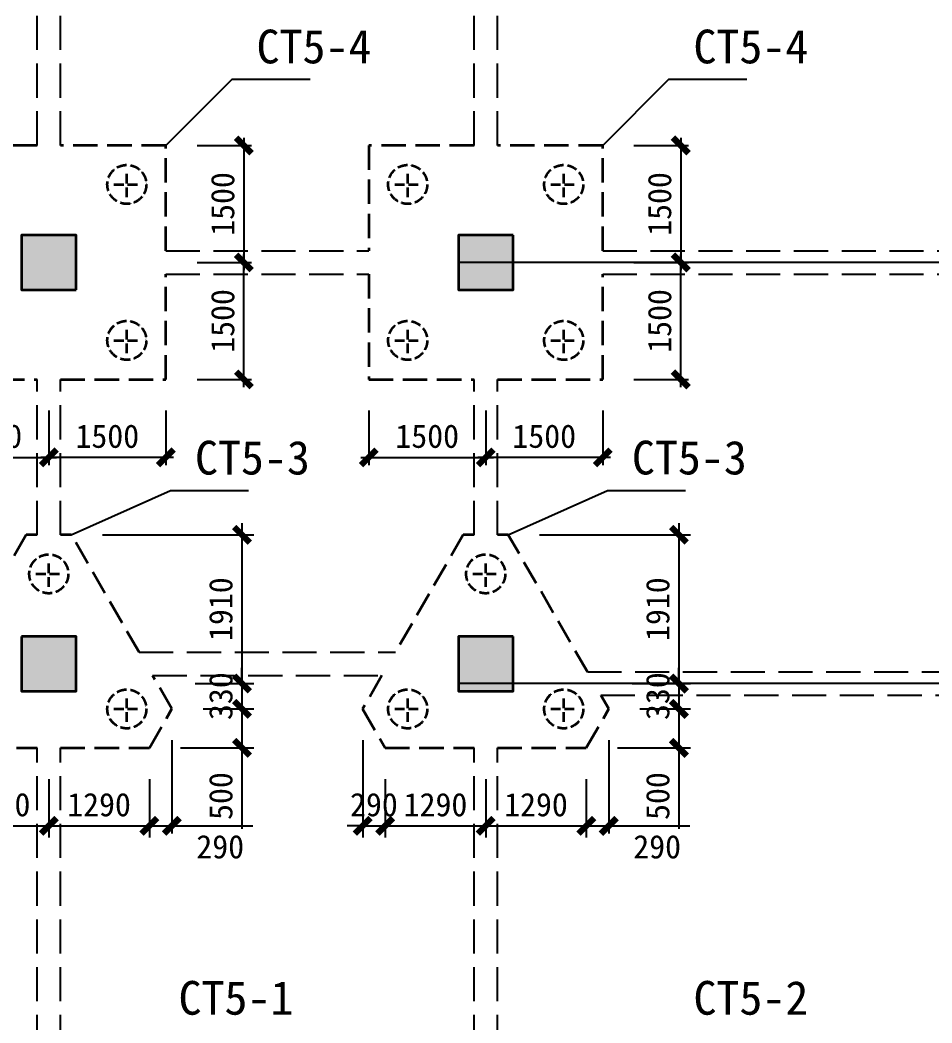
# Model space of a CAD drawing. Header units: millimetres. Extents: x -8252 to 341964, y -299084 to 206355.
# Drawn here: x 185065 to 196752, y 8563 to 21424 of the extents above; entities that cross this region are included whole.
import ezdxf

# ---------------------------------------------------------------- set-up
doc = ezdxf.new("R2010")
doc.units = ezdxf.units.MM
doc.header["$LTSCALE"] = 500
doc.header["$PDMODE"] = 2
doc.header["$PDSIZE"] = 200
doc.linetypes.add('DASH', pattern=[0.35, 0.25, -0.1])
doc.linetypes.add('DASHDOT', pattern=[25.4, 12.7, -6.35, 0, -6.35])
for name, color, linetype in [('dim____', 70, 'Continuous'), ('DOTE', 20, 'DASHDOT'), ('txt', 7, 'Continuous')]:
    doc.layers.add(name, color=color, linetype=linetype)
for name, color, linetype, lineweight in [('kz', 50, 'Continuous', 25), ('s117', 4, 'Continuous', 25), ('s121', 2, 'Continuous', 35), ('zkz', 200, 'Continuous', 35)]:
    doc.layers.add(name, color=color, linetype=linetype, lineweight=lineweight)
doc.styles.add('宋体', font='')
doc.styles.get('宋体').set_extended_font_data('宋体')
doc.dimstyles.new('ISO-25', dxfattribs={"dimtxt": 2.5, "dimasz": 2.5, "dimexe": 1.25, "dimexo": 0.625, "dimtad": 1, "dimtxsty": 'Standard', "dimcen": 2.5, "dimadec": 0, "dimazin": 0, "dimtfac": 1, "dimtmove": 0, "dimatfit": 3, "dimfxl": 1, "dimarcsym": 0})

# ---------------------------------------------------------------- blocks, each defined once
blk = doc.blocks.new('_ArchTick')
at = {"color": 0, "linetype": 'ByBlock', "const_width": 0.4}
blk.add_lwpolyline([(-0.5, -0.5), (0.5, 0.5)], dxfattribs=at)
blk = doc.blocks.new('*D152')
at = {"layer": 'Defpoints', "color": 0, "transparency": 16777216}
for p in [(186933, 18316), (187933, 18316), (186933, 16816)]:
    blk.add_point(p, dxfattribs=at)
at = {"layer": 'dim____', "color": 0, "lineweight": -2, "transparency": 16777216}
for p, q in [((187933, 16716), (187933, 18416)), ((187333, 18316), (188033, 18316)), ((187333, 16816), (188033, 16816))]:
    blk.add_line(p, q, dxfattribs=at)
at = {"layer": 'dim____', "color": 0, "lineweight": -2, "transparency": 16777216, "xscale": 200, "yscale": 200, "zscale": 200}
for p, rotation in [((187933, 18316), 90), ((187933, 16816), 270)]:
    blk.add_blockref('_ArchTick', p, dxfattribs=dict(at, rotation=rotation))
at = {"layer": 'dim____', "color": 7, "transparency": 16777216, "insert": (187663, 17566), "char_height": 300, "attachment_point": 5, "rotation": 90, "style": '宋体'}
blk.add_mtext('1500', dxfattribs=at)
blk = doc.blocks.new('*D153')
at = {"layer": 'Defpoints', "color": 0, "transparency": 16777216}
for p in [(186933, 19816), (186933, 18316), (187933, 18316)]:
    blk.add_point(p, dxfattribs=at)
at = {"layer": 'dim____', "color": 0, "lineweight": -2, "transparency": 16777216}
for p, q in [((187333, 19816), (188033, 19816)), ((187933, 19916), (187933, 18216)), ((187333, 18316), (188033, 18316))]:
    blk.add_line(p, q, dxfattribs=at)
at = {"layer": 'dim____', "color": 0, "lineweight": -2, "transparency": 16777216, "xscale": 200, "yscale": 200, "zscale": 200}
for p, rotation in [((187933, 19816), 90), ((187933, 18316), 270)]:
    blk.add_blockref('_ArchTick', p, dxfattribs=dict(at, rotation=rotation))
at = {"layer": 'dim____', "color": 7, "transparency": 16777216, "insert": (187663, 19066), "char_height": 300, "attachment_point": 5, "rotation": 90, "style": '宋体'}
blk.add_mtext('1500', dxfattribs=at)
blk = doc.blocks.new('*D154')
at = {"layer": 'Defpoints', "color": 0, "transparency": 16777216}
for p in [(183933, 16816), (185433, 16816), (185433, 15816)]:
    blk.add_point(p, dxfattribs=at)
at = {"layer": 'dim____', "color": 0, "lineweight": -2, "transparency": 16777216}
for p, q in [((183933, 16416), (183933, 15716)), ((185433, 16416), (185433, 15716)), ((183833, 15816), (185533, 15816))]:
    blk.add_line(p, q, dxfattribs=at)
at = {"layer": 'dim____', "color": 0, "lineweight": -2, "transparency": 16777216, "xscale": 200, "yscale": 200, "zscale": 200, "rotation": 180}
blk.add_blockref('_ArchTick', (183933, 15816), dxfattribs=at)
at = {"layer": 'dim____', "color": 0, "lineweight": -2, "transparency": 16777216, "xscale": 200, "yscale": 200, "zscale": 200}
blk.add_blockref('_ArchTick', (185433, 15816), dxfattribs=at)
at = {"layer": 'dim____', "color": 7, "transparency": 16777216, "insert": (184683, 16086), "char_height": 300, "attachment_point": 5, "style": '宋体'}
blk.add_mtext('1500', dxfattribs=at)
blk = doc.blocks.new('*D155')
at = {"layer": 'Defpoints', "color": 0, "transparency": 16777216}
for p in [(185433, 16816), (186933, 16816), (185433, 15816)]:
    blk.add_point(p, dxfattribs=at)
at = {"layer": 'dim____', "color": 0, "lineweight": -2, "transparency": 16777216}
for p, q in [((185433, 16416), (185433, 15716)), ((186933, 16416), (186933, 15716)), ((187033, 15816), (185333, 15816))]:
    blk.add_line(p, q, dxfattribs=at)
at = {"layer": 'dim____', "color": 0, "lineweight": -2, "transparency": 16777216, "xscale": 200, "yscale": 200, "zscale": 200, "rotation": 180}
blk.add_blockref('_ArchTick', (185433, 15816), dxfattribs=at)
at = {"layer": 'dim____', "color": 0, "lineweight": -2, "transparency": 16777216, "xscale": 200, "yscale": 200, "zscale": 200}
blk.add_blockref('_ArchTick', (186933, 15816), dxfattribs=at)
at = {"layer": 'dim____', "color": 7, "transparency": 16777216, "insert": (186183, 16086), "char_height": 300, "attachment_point": 5, "style": '宋体'}
blk.add_mtext('1500', dxfattribs=at)
blk = doc.blocks.new('*D160')
at = {"layer": 'Defpoints', "color": 0, "transparency": 16777216}
for p in [(189533, 16816), (191033, 16816), (191033, 15816)]:
    blk.add_point(p, dxfattribs=at)
at = {"layer": 'dim____', "color": 0, "lineweight": -2, "transparency": 16777216}
for p, q in [((189533, 16416), (189533, 15716)), ((191033, 16416), (191033, 15716)), ((189433, 15816), (191133, 15816))]:
    blk.add_line(p, q, dxfattribs=at)
at = {"layer": 'dim____', "color": 0, "lineweight": -2, "transparency": 16777216, "xscale": 200, "yscale": 200, "zscale": 200, "rotation": 180}
blk.add_blockref('_ArchTick', (189533, 15816), dxfattribs=at)
at = {"layer": 'dim____', "color": 0, "lineweight": -2, "transparency": 16777216, "xscale": 200, "yscale": 200, "zscale": 200}
blk.add_blockref('_ArchTick', (191033, 15816), dxfattribs=at)
at = {"layer": 'dim____', "color": 7, "transparency": 16777216, "insert": (190283, 16086), "char_height": 300, "attachment_point": 5, "style": '宋体'}
blk.add_mtext('1500', dxfattribs=at)
blk = doc.blocks.new('*D161')
at = {"layer": 'Defpoints', "color": 0, "transparency": 16777216}
for p in [(191033, 16816), (192533, 16816), (191033, 15816)]:
    blk.add_point(p, dxfattribs=at)
at = {"layer": 'dim____', "color": 0, "lineweight": -2, "transparency": 16777216}
for p, q in [((191033, 16416), (191033, 15716)), ((192533, 16416), (192533, 15716)), ((192633, 15816), (190933, 15816))]:
    blk.add_line(p, q, dxfattribs=at)
at = {"layer": 'dim____', "color": 0, "lineweight": -2, "transparency": 16777216, "xscale": 200, "yscale": 200, "zscale": 200, "rotation": 180}
blk.add_blockref('_ArchTick', (191033, 15816), dxfattribs=at)
at = {"layer": 'dim____', "color": 0, "lineweight": -2, "transparency": 16777216, "xscale": 200, "yscale": 200, "zscale": 200}
blk.add_blockref('_ArchTick', (192533, 15816), dxfattribs=at)
at = {"layer": 'dim____', "color": 7, "transparency": 16777216, "insert": (191783, 16086), "char_height": 300, "attachment_point": 5, "style": '宋体'}
blk.add_mtext('1500', dxfattribs=at)
blk = doc.blocks.new('*D162')
at = {"layer": 'Defpoints', "color": 0, "transparency": 16777216}
for p in [(192533, 18316), (193533, 18316), (192533, 16816)]:
    blk.add_point(p, dxfattribs=at)
at = {"layer": 'dim____', "color": 0, "lineweight": -2, "transparency": 16777216}
for p, q in [((193533, 16716), (193533, 18416)), ((192933, 18316), (193633, 18316)), ((192933, 16816), (193633, 16816))]:
    blk.add_line(p, q, dxfattribs=at)
at = {"layer": 'dim____', "color": 0, "lineweight": -2, "transparency": 16777216, "xscale": 200, "yscale": 200, "zscale": 200}
for p, rotation in [((193533, 18316), 90), ((193533, 16816), 270)]:
    blk.add_blockref('_ArchTick', p, dxfattribs=dict(at, rotation=rotation))
at = {"layer": 'dim____', "color": 7, "transparency": 16777216, "insert": (193263, 17566), "char_height": 300, "attachment_point": 5, "rotation": 90, "style": '宋体'}
blk.add_mtext('1500', dxfattribs=at)
blk = doc.blocks.new('*D163')
at = {"layer": 'Defpoints', "color": 0, "transparency": 16777216}
for p in [(192533, 19816), (192533, 18316), (193533, 18316)]:
    blk.add_point(p, dxfattribs=at)
at = {"layer": 'dim____', "color": 0, "lineweight": -2, "transparency": 16777216}
for p, q in [((192933, 19816), (193633, 19816)), ((193533, 19916), (193533, 18216)), ((192933, 18316), (193633, 18316))]:
    blk.add_line(p, q, dxfattribs=at)
at = {"layer": 'dim____', "color": 0, "lineweight": -2, "transparency": 16777216, "xscale": 200, "yscale": 200, "zscale": 200}
for p, rotation in [((193533, 19816), 90), ((193533, 18316), 270)]:
    blk.add_blockref('_ArchTick', p, dxfattribs=dict(at, rotation=rotation))
at = {"layer": 'dim____', "color": 7, "transparency": 16777216, "insert": (193263, 19066), "char_height": 300, "attachment_point": 5, "rotation": 90, "style": '宋体'}
blk.add_mtext('1500', dxfattribs=at)
blk = doc.blocks.new('*D400')
at = {"layer": 'Defpoints', "color": 0, "transparency": 16777216}
for p in [(184144, 12091), (185433, 12091), (185433, 11091)]:
    blk.add_point(p, dxfattribs=at)
at = {"layer": 'dim____', "color": 0, "lineweight": -2, "transparency": 16777216}
for p, q in [((184144, 11691), (184144, 10941)), ((185433, 11691), (185433, 10941)), ((183994, 11091), (185583, 11091))]:
    blk.add_line(p, q, dxfattribs=at)
at = {"layer": 'dim____', "color": 0, "lineweight": -2, "transparency": 16777216, "xscale": 200, "yscale": 200, "zscale": 200, "rotation": 180}
blk.add_blockref('_ArchTick', (184144, 11091), dxfattribs=at)
at = {"layer": 'dim____', "color": 0, "lineweight": -2, "transparency": 16777216, "xscale": 200, "yscale": 200, "zscale": 200}
blk.add_blockref('_ArchTick', (185433, 11091), dxfattribs=at)
at = {"layer": 'dim____', "color": 7, "transparency": 16777216, "insert": (184789, 11361), "char_height": 300, "attachment_point": 5, "style": '宋体'}
blk.add_mtext('1290', dxfattribs=at)
blk = doc.blocks.new('*D401')
at = {"layer": 'Defpoints', "color": 0, "transparency": 16777216}
for p in [(185433, 12091), (186722, 12091), (186722, 11091)]:
    blk.add_point(p, dxfattribs=at)
at = {"layer": 'dim____', "color": 0, "lineweight": -2, "transparency": 16777216}
for p, q in [((185433, 11691), (185433, 10941)), ((186722, 11691), (186722, 10941)), ((185283, 11091), (186872, 11091))]:
    blk.add_line(p, q, dxfattribs=at)
at = {"layer": 'dim____', "color": 0, "lineweight": -2, "transparency": 16777216, "xscale": 200, "yscale": 200, "zscale": 200, "rotation": 180}
blk.add_blockref('_ArchTick', (185433, 11091), dxfattribs=at)
at = {"layer": 'dim____', "color": 0, "lineweight": -2, "transparency": 16777216, "xscale": 200, "yscale": 200, "zscale": 200}
blk.add_blockref('_ArchTick', (186722, 11091), dxfattribs=at)
at = {"layer": 'dim____', "color": 7, "transparency": 16777216, "insert": (186077, 11361), "char_height": 300, "attachment_point": 5, "style": '宋体'}
blk.add_mtext('1290', dxfattribs=at)
blk = doc.blocks.new('*D402')
at = {"layer": 'Defpoints', "color": 0, "transparency": 16777216}
for p in [(187010, 12591), (186722, 12091), (187010, 11091)]:
    blk.add_point(p, dxfattribs=at)
at = {"layer": 'dim____', "color": 0, "lineweight": -2, "transparency": 16777216}
for p, q in [((187010, 12191), (187010, 10991)), ((186722, 11691), (186722, 10991)), ((186622, 11091), (187010, 11091)), ((187010, 11091), (188050, 11091))]:
    blk.add_line(p, q, dxfattribs=at)
at = {"layer": 'dim____', "color": 0, "lineweight": -2, "transparency": 16777216, "xscale": 200, "yscale": 200, "zscale": 200, "rotation": 180}
blk.add_blockref('_ArchTick', (186722, 11091), dxfattribs=at)
at = {"layer": 'dim____', "color": 0, "lineweight": -2, "transparency": 16777216, "xscale": 200, "yscale": 200, "zscale": 200}
blk.add_blockref('_ArchTick', (187010, 11091), dxfattribs=at)
at = {"layer": 'dim____', "color": 7, "transparency": 16777216, "insert": (187630, 10821), "char_height": 300, "attachment_point": 5, "style": '宋体'}
blk.add_mtext('290', dxfattribs=at)
blk = doc.blocks.new('*D403')
at = {"layer": 'Defpoints', "color": 0, "transparency": 16777216}
for p in [(185722, 14823), (186909, 12916), (187909, 12916)]:
    blk.add_point(p, dxfattribs=at)
at = {"layer": 'dim____', "color": 0, "lineweight": -2, "transparency": 16777216}
for p, q in [((187909, 14973), (187909, 12766)), ((186122, 14823), (188059, 14823)), ((187309, 12916), (188059, 12916))]:
    blk.add_line(p, q, dxfattribs=at)
at = {"layer": 'dim____', "color": 0, "lineweight": -2, "transparency": 16777216, "xscale": 200, "yscale": 200, "zscale": 200}
for p, rotation in [((187909, 14823), 90), ((187909, 12916), 270)]:
    blk.add_blockref('_ArchTick', p, dxfattribs=dict(at, rotation=rotation))
at = {"layer": 'dim____', "color": 7, "transparency": 16777216, "insert": (187639, 13870), "char_height": 300, "attachment_point": 5, "rotation": 90, "style": '宋体'}
blk.add_mtext('1910', dxfattribs=at)
blk = doc.blocks.new('*D404')
at = {"layer": 'Defpoints', "color": 0, "transparency": 16777216}
for p in [(186909, 12916), (187010, 12591), (187909, 12591)]:
    blk.add_point(p, dxfattribs=at)
at = {"layer": 'dim____', "color": 0, "lineweight": -2, "transparency": 16777216}
for p, q in [((187909, 12916), (187909, 13116)), ((187309, 12916), (188059, 12916)), ((187909, 12916), (187909, 12591)), ((187410, 12591), (188059, 12591)), ((187909, 12591), (187909, 12391))]:
    blk.add_line(p, q, dxfattribs=at)
at = {"layer": 'dim____', "color": 0, "lineweight": -2, "transparency": 16777216, "xscale": 200, "yscale": 200, "zscale": 200}
for p, rotation in [((187909, 12916), 270), ((187909, 12591), 90)]:
    blk.add_blockref('_ArchTick', p, dxfattribs=dict(at, rotation=rotation))
at = {"layer": 'dim____', "color": 7, "transparency": 16777216, "insert": (187639, 12754), "char_height": 300, "attachment_point": 5, "rotation": 90, "style": '宋体'}
blk.add_mtext('330', dxfattribs=at)
blk = doc.blocks.new('*D405')
at = {"layer": 'Defpoints', "color": 0, "transparency": 16777216}
for p in [(187010, 12591), (186722, 12091), (187909, 12091)]:
    blk.add_point(p, dxfattribs=at)
at = {"layer": 'dim____', "color": 0, "lineweight": -2, "transparency": 16777216}
for p, q in [((187909, 12741), (187909, 12091)), ((187410, 12591), (188059, 12591)), ((187122, 12091), (188059, 12091)), ((187909, 12091), (187909, 11054))]:
    blk.add_line(p, q, dxfattribs=at)
at = {"layer": 'dim____', "color": 0, "lineweight": -2, "transparency": 16777216, "xscale": 200, "yscale": 200, "zscale": 200}
for p, rotation in [((187909, 12591), 90), ((187909, 12091), 270)]:
    blk.add_blockref('_ArchTick', p, dxfattribs=dict(at, rotation=rotation))
at = {"layer": 'dim____', "color": 7, "transparency": 16777216, "insert": (187639, 11473), "char_height": 300, "attachment_point": 5, "rotation": 90, "style": '宋体'}
blk.add_mtext('500', dxfattribs=at)
blk = doc.blocks.new('*D406')
at = {"layer": 'Defpoints', "color": 0, "transparency": 16777216}
for p in [(189456, 12591), (189744, 12091), (189744, 11091)]:
    blk.add_point(p, dxfattribs=at)
at = {"layer": 'dim____', "color": 0, "lineweight": -2, "transparency": 16777216}
for p, q in [((189456, 12191), (189456, 10941)), ((189744, 11691), (189744, 10941)), ((189456, 11091), (189256, 11091)), ((189456, 11091), (189744, 11091)), ((189744, 11091), (189944, 11091))]:
    blk.add_line(p, q, dxfattribs=at)
at = {"layer": 'dim____', "color": 0, "lineweight": -2, "transparency": 16777216, "xscale": 200, "yscale": 200, "zscale": 200}
blk.add_blockref('_ArchTick', (189456, 11091), dxfattribs=at)
at = {"layer": 'dim____', "color": 0, "lineweight": -2, "transparency": 16777216, "xscale": 200, "yscale": 200, "zscale": 200, "rotation": 180}
blk.add_blockref('_ArchTick', (189744, 11091), dxfattribs=at)
at = {"layer": 'dim____', "color": 7, "transparency": 16777216, "insert": (189600, 11361), "char_height": 300, "attachment_point": 5, "style": '宋体'}
blk.add_mtext('290', dxfattribs=at)
blk = doc.blocks.new('*D407')
at = {"layer": 'Defpoints', "color": 0, "transparency": 16777216}
for p in [(189744, 12091), (191033, 12091), (191033, 11091)]:
    blk.add_point(p, dxfattribs=at)
at = {"layer": 'dim____', "color": 0, "lineweight": -2, "transparency": 16777216}
for p, q in [((189744, 11691), (189744, 10941)), ((191033, 11691), (191033, 10941)), ((189594, 11091), (191183, 11091))]:
    blk.add_line(p, q, dxfattribs=at)
at = {"layer": 'dim____', "color": 0, "lineweight": -2, "transparency": 16777216, "xscale": 200, "yscale": 200, "zscale": 200, "rotation": 180}
blk.add_blockref('_ArchTick', (189744, 11091), dxfattribs=at)
at = {"layer": 'dim____', "color": 0, "lineweight": -2, "transparency": 16777216, "xscale": 200, "yscale": 200, "zscale": 200}
blk.add_blockref('_ArchTick', (191033, 11091), dxfattribs=at)
at = {"layer": 'dim____', "color": 7, "transparency": 16777216, "insert": (190389, 11361), "char_height": 300, "attachment_point": 5, "style": '宋体'}
blk.add_mtext('1290', dxfattribs=at)
blk = doc.blocks.new('*D408')
at = {"layer": 'Defpoints', "color": 0, "transparency": 16777216}
for p in [(191033, 12091), (192322, 12091), (192322, 11091)]:
    blk.add_point(p, dxfattribs=at)
at = {"layer": 'dim____', "color": 0, "lineweight": -2, "transparency": 16777216}
for p, q in [((191033, 11691), (191033, 10941)), ((192322, 11691), (192322, 10941)), ((190883, 11091), (192472, 11091))]:
    blk.add_line(p, q, dxfattribs=at)
at = {"layer": 'dim____', "color": 0, "lineweight": -2, "transparency": 16777216, "xscale": 200, "yscale": 200, "zscale": 200, "rotation": 180}
blk.add_blockref('_ArchTick', (191033, 11091), dxfattribs=at)
at = {"layer": 'dim____', "color": 0, "lineweight": -2, "transparency": 16777216, "xscale": 200, "yscale": 200, "zscale": 200}
blk.add_blockref('_ArchTick', (192322, 11091), dxfattribs=at)
at = {"layer": 'dim____', "color": 7, "transparency": 16777216, "insert": (191677, 11361), "char_height": 300, "attachment_point": 5, "style": '宋体'}
blk.add_mtext('1290', dxfattribs=at)
blk = doc.blocks.new('*D409')
at = {"layer": 'Defpoints', "color": 0, "transparency": 16777216}
for p in [(192610, 12591), (192322, 12091), (192610, 11091)]:
    blk.add_point(p, dxfattribs=at)
at = {"layer": 'dim____', "color": 0, "lineweight": -2, "transparency": 16777216}
for p, q in [((192610, 12191), (192610, 10991)), ((192322, 11691), (192322, 10991)), ((192222, 11091), (192610, 11091)), ((192610, 11091), (193650, 11091))]:
    blk.add_line(p, q, dxfattribs=at)
at = {"layer": 'dim____', "color": 0, "lineweight": -2, "transparency": 16777216, "xscale": 200, "yscale": 200, "zscale": 200, "rotation": 180}
blk.add_blockref('_ArchTick', (192322, 11091), dxfattribs=at)
at = {"layer": 'dim____', "color": 0, "lineweight": -2, "transparency": 16777216, "xscale": 200, "yscale": 200, "zscale": 200}
blk.add_blockref('_ArchTick', (192610, 11091), dxfattribs=at)
at = {"layer": 'dim____', "color": 7, "transparency": 16777216, "insert": (193230, 10821), "char_height": 300, "attachment_point": 5, "style": '宋体'}
blk.add_mtext('290', dxfattribs=at)
blk = doc.blocks.new('*D410')
at = {"layer": 'Defpoints', "color": 0, "transparency": 16777216}
for p in [(191322, 14823), (192509, 12916), (193509, 12916)]:
    blk.add_point(p, dxfattribs=at)
at = {"layer": 'dim____', "color": 0, "lineweight": -2, "transparency": 16777216}
for p, q in [((193509, 14973), (193509, 12766)), ((191722, 14823), (193659, 14823)), ((192909, 12916), (193659, 12916))]:
    blk.add_line(p, q, dxfattribs=at)
at = {"layer": 'dim____', "color": 0, "lineweight": -2, "transparency": 16777216, "xscale": 200, "yscale": 200, "zscale": 200}
for p, rotation in [((193509, 14823), 90), ((193509, 12916), 270)]:
    blk.add_blockref('_ArchTick', p, dxfattribs=dict(at, rotation=rotation))
at = {"layer": 'dim____', "color": 7, "transparency": 16777216, "insert": (193239, 13870), "char_height": 300, "attachment_point": 5, "rotation": 90, "style": '宋体'}
blk.add_mtext('1910', dxfattribs=at)
blk = doc.blocks.new('*D411')
at = {"layer": 'Defpoints', "color": 0, "transparency": 16777216}
for p in [(192509, 12916), (192610, 12591), (193509, 12591)]:
    blk.add_point(p, dxfattribs=at)
at = {"layer": 'dim____', "color": 0, "lineweight": -2, "transparency": 16777216}
for p, q in [((193509, 12916), (193509, 13116)), ((192909, 12916), (193659, 12916)), ((193509, 12916), (193509, 12591)), ((193010, 12591), (193659, 12591)), ((193509, 12591), (193509, 12391))]:
    blk.add_line(p, q, dxfattribs=at)
at = {"layer": 'dim____', "color": 0, "lineweight": -2, "transparency": 16777216, "xscale": 200, "yscale": 200, "zscale": 200}
for p, rotation in [((193509, 12916), 270), ((193509, 12591), 90)]:
    blk.add_blockref('_ArchTick', p, dxfattribs=dict(at, rotation=rotation))
at = {"layer": 'dim____', "color": 7, "transparency": 16777216, "insert": (193239, 12754), "char_height": 300, "attachment_point": 5, "rotation": 90, "style": '宋体'}
blk.add_mtext('330', dxfattribs=at)
blk = doc.blocks.new('*D412')
at = {"layer": 'Defpoints', "color": 0, "transparency": 16777216}
for p in [(192610, 12591), (192322, 12091), (193509, 12091)]:
    blk.add_point(p, dxfattribs=at)
at = {"layer": 'dim____', "color": 0, "lineweight": -2, "transparency": 16777216}
for p, q in [((193509, 12741), (193509, 12091)), ((193010, 12591), (193659, 12591)), ((192722, 12091), (193659, 12091)), ((193509, 12091), (193509, 11054))]:
    blk.add_line(p, q, dxfattribs=at)
at = {"layer": 'dim____', "color": 0, "lineweight": -2, "transparency": 16777216, "xscale": 200, "yscale": 200, "zscale": 200}
for p, rotation in [((193509, 12591), 90), ((193509, 12091), 270)]:
    blk.add_blockref('_ArchTick', p, dxfattribs=dict(at, rotation=rotation))
at = {"layer": 'dim____', "color": 7, "transparency": 16777216, "insert": (193239, 11473), "char_height": 300, "attachment_point": 5, "rotation": 90, "style": '宋体'}
blk.add_mtext('500', dxfattribs=at)

msp = doc.modelspace()

# ---------------------------------------------------------------- hatches: boundary and pattern name
at = {"layer": 'kz'}
h = msp.add_hatch(color=52, dxfattribs=at)
h.dxf.hatch_style = 1
h.paths.add_polyline_path([(185783.088, 17966.423), (185783.088, 18666.423), (185083.088, 18666.423), (185083.088, 17966.423)])
h = msp.add_hatch(color=52, dxfattribs=at)
h.dxf.hatch_style = 1
h.paths.add_polyline_path([(191383.088, 18666.423), (190683.088, 18666.423), (190683.088, 17966.423), (191383.088, 17966.423)])
h = msp.add_hatch(color=52, dxfattribs=at)
h.dxf.hatch_style = 1
h.paths.add_polyline_path([(185083.088, 13517.423), (185083.088, 12817.423), (185783.088, 12817.423), (185783.088, 13517.423)])
h = msp.add_hatch(color=52, dxfattribs=at)
h.dxf.hatch_style = 1
h.paths.add_polyline_path([(191383.088, 13517.423), (190683.088, 13517.423), (190683.088, 12817.423), (191383.088, 12817.423)])

# ---------------------------------------------------------------- linework, layer by layer
at = {"layer": 'DOTE', "ltscale": 5}
for p, q in [((191033.088, 59216.423), (191033.088, -2133.577)), ((222433.088, 18316.423), (143483.088, 18316.423)), ((222433.088, 12916.423), (143483.088, 12916.423))]:
    msp.add_line(p, q, dxfattribs=at)
at = {"layer": 'kz', "lineweight": 35}
for points in [[(185783.088, 17966.423), (185783.088, 18666.423), (185083.088, 18666.423), (185083.088, 17966.423)], [(191383.088, 18666.423), (190683.088, 18666.423), (190683.088, 17966.423), (191383.088, 17966.423)], [(185083.088, 13517.423), (185083.088, 12817.423), (185783.088, 12817.423), (185783.088, 13517.423)], [(191383.088, 13517.423), (190683.088, 13517.423), (190683.088, 12817.423), (191383.088, 12817.423)]]:
    msp.add_lwpolyline(points, close=True, dxfattribs=at)
at = {"layer": 's117', "linetype": 'DASH', "ltscale": 3.5}
for p, q in [((185283.088, 19816.423), (185283.088, 22866.423)), ((185583.088, 19816.423), (185583.088, 22866.423)), ((190883.088, 19816.423), (190883.088, 22689.073)), ((191183.088, 19816.423), (191183.088, 22689.073)), ((186933.088, 18466.423), (189533.088, 18466.423)), ((192533.088, 18466.423), (197933.088, 18466.423)), ((186933.088, 18166.423), (189533.088, 18166.423)), ((192533.088, 18166.423), (197933.088, 18166.423)), ((185283.088, 14822.124), (185283.088, 16816.423)), ((185583.088, 14822.124), (185583.088, 16816.423)), ((190883.088, 14822.124), (190883.088, 16816.423)), ((191183.088, 14822.124), (191183.088, 16816.423)), ((186590.504, 13317.423), (189875.673, 13317.423)), ((186763.709, 13017.423), (189702.468, 13017.423)), ((192335.419, 13066.423), (198131.335, 13066.423)), ((192508.624, 12766.423), (197958.13, 12766.423)), ((185283.088, 7616.423), (185283.088, 12090.073)), ((185583.088, 7616.423), (185583.088, 12090.073)), ((190883.088, 7616.423), (190883.088, 12090.073)), ((191183.088, 7616.423), (191183.088, 12090.073))]:
    msp.add_line(p, q, dxfattribs=at)
at = {"layer": 's121', "linetype": 'DASH', "ltscale": 2.5}
for points in [[(185283.088, 19816.423), (183933.088, 19816.423), (183933.088, 18466.423)], [(186933.088, 18466.423), (186933.088, 19816.423), (185583.088, 19816.423)], [(190883.088, 19816.423), (189533.088, 19816.423), (189533.088, 18466.423)], [(192533.088, 18466.423), (192533.088, 19816.423), (191183.088, 19816.423)], [(183933.088, 18166.423), (183933.088, 16816.423), (185283.088, 16816.423)], [(185583.088, 16816.423), (186933.088, 16816.423), (186933.088, 18166.423)], [(189533.088, 18166.423), (189533.088, 16816.423), (190883.088, 16816.423)], [(191183.088, 16816.423), (192533.088, 16816.423), (192533.088, 18166.423)], [(185283.088, 14822.124), (185144.412, 14822.124), (184275.673, 13317.423)], [(186590.504, 13317.423), (185721.764, 14822.124), (185583.088, 14822.124)], [(190883.088, 14822.124), (190744.412, 14822.124), (189875.673, 13317.423)], [(192335.419, 13066.423), (191321.764, 14822.124), (191183.088, 14822.124)], [(184102.468, 13017.423), (183855.737, 12590.073), (184144.412, 12090.073), (185283.088, 12090.073)], [(185583.088, 12090.073), (186721.764, 12090.074), (187010.44, 12590.074), (186763.709, 13017.423)], [(189702.468, 13017.423), (189455.737, 12590.073), (189744.412, 12090.073), (190883.088, 12090.073)], [(191183.088, 12090.073), (192321.764, 12090.074), (192610.44, 12590.074), (192508.624, 12766.423)]]:
    msp.add_lwpolyline(points, dxfattribs=at)
at = {"layer": 'txt'}
for points in [[(186933.088, 19816.423), (187781.616, 20664.951), (188781.616, 20664.951)], [(192533.088, 19816.423), (193381.616, 20664.951), (194381.616, 20664.951)], [(185721.578, 14822.124), (186992.831, 15392.329), (187992.831, 15392.329)], [(191321.578, 14823.124), (192592.831, 15393.329), (193592.831, 15393.329)]]:
    msp.add_lwpolyline(points, dxfattribs=at)
at = {"layer": 'zkz', "linetype": 'DASH'}
for p, q in [((186433.088, 19151.423), (186433.088, 19481.423)), ((190033.088, 19151.423), (190033.088, 19481.423)), ((192033.088, 19151.423), (192033.088, 19481.423)), ((186268.088, 19316.423), (186598.088, 19316.423)), ((189868.088, 19316.423), (190198.088, 19316.423)), ((191868.088, 19316.423), (192198.088, 19316.423)), ((186433.088, 17151.423), (186433.088, 17481.423)), ((190033.088, 17151.423), (190033.088, 17481.423)), ((192033.088, 17151.423), (192033.088, 17481.423)), ((186268.088, 17316.423), (186598.088, 17316.423)), ((189868.088, 17316.423), (190198.088, 17316.423)), ((191868.088, 17316.423), (192198.088, 17316.423)), ((185433.088, 14157.124), (185433.088, 14487.124)), ((191033.088, 14157.124), (191033.088, 14487.124)), ((185268.088, 14322.124), (185598.088, 14322.124)), ((190868.088, 14322.124), (191198.088, 14322.124)), ((186433.088, 12425.074), (186433.088, 12755.074)), ((190033.088, 12425.073), (190033.088, 12755.073)), ((192033.088, 12425.074), (192033.088, 12755.074)), ((186268.088, 12590.074), (186598.088, 12590.074)), ((189868.088, 12590.073), (190198.088, 12590.073)), ((191868.088, 12590.074), (192198.088, 12590.074))]:
    msp.add_line(p, q, dxfattribs=at)
for centre in [(186433.088, 19316.423), (190033.088, 19316.423), (192033.088, 19316.423), (186433.088, 17316.423), (190033.088, 17316.423), (192033.088, 17316.423), (185433.088, 14322.124), (191033.088, 14322.124), (186433.088, 12590.074), (190033.088, 12590.073), (192033.088, 12590.074)]:
    msp.add_circle(centre, 250, dxfattribs=at)

# ---------------------------------------------------------------- texts
at = {"layer": 'txt', "char_height": 433, "width": 1000, "attachment_point": 5}
for s, insert in [('CT5-4', (188831.778, 21081.684)), ('CT5-4', (194431.778, 21081.684)), ('CT5-3', (188042.992, 15809.062)), ('CT5-3', (193642.992, 15810.062)), ('CT5-1', (187831.778, 8881.684)), ('CT5-2', (194431.778, 8881.684))]:
    msp.add_mtext(s, dxfattribs=dict(at, insert=insert))

# ---------------------------------------------------------------- dimensions: what is measured, and where the dimension line sits
at = {"layer": 'dim____'}
for p1, p2, distance, picture, middle in [((186933.088, 19816.423), (186933.088, 18316.423), 1000, '*D153', (187663.088, 19066.423)), ((192533.088, 19816.423), (192533.088, 18316.423), 1000, '*D163', (193263.088, 19066.423)), ((186933.088, 16816.423), (186933.088, 18316.423), -1000, '*D152', (187663.088, 17566.423)), ((192533.088, 16816.423), (192533.088, 18316.423), -1000, '*D162', (193263.088, 17566.423)), ((183933.088, 16816.423), (185433.088, 16816.423), -1000, '*D154', (184683.088, 16086.423)), ((186933.088, 16816.423), (185433.088, 16816.423), 1000, '*D155', (186183.088, 16086.423)), ((189533.088, 16816.423), (191033.088, 16816.423), -1000, '*D160', (190283.088, 16086.423)), ((192533.088, 16816.423), (191033.088, 16816.423), 1000, '*D161', (191783.088, 16086.423))]:
    dim = msp.add_aligned_dim(p1=p1, p2=p2, distance=distance, dimstyle='ISO-25', override={"dimtxt": 300, "dimasz": 200, "dimexe": 100, "dimexo": 400, "dimgap": 120, "dimrnd": 10, "dimtxsty": '宋体', "dimblk1": 'ArchTick', "dimblk2": 'ArchTick', "dimsah": 1, "dimdle": 100, "dimclrt": 7, "dimtix": 1}, dxfattribs=at)
    dim.commit()
    dim.dimension.update_dxf_attribs({"geometry": picture, "text_midpoint": middle})
for base, p1, p2, picture, middle in [((187909.012, 12916.423), (185721.576, 14823.124), (186909.012, 12916.423), '*D403', (187639.012, 13869.774)), ((193509.012, 12916.423), (191321.576, 14823.124), (192509.012, 12916.423), '*D410', (193239.012, 13869.774)), ((187909.012, 12591.074), (186909.012, 12916.423), (187010.25, 12591.074), '*D404', (187639.012, 12753.749)), ((193509.012, 12591.074), (192509.012, 12916.423), (192610.25, 12591.074), '*D411', (193239.012, 12753.749))]:
    dim = msp.add_linear_dim(base=base, p1=p1, p2=p2, angle=90, dimstyle='ISO-25', override={"dimtxt": 300, "dimasz": 200, "dimexe": 150, "dimexo": 400, "dimgap": 120, "dimtad": 1, "dimrnd": 10, "dimtxsty": '宋体', "dimblk1": 'ArchTick', "dimblk2": 'ArchTick', "dimsah": 1, "dimdle": 150, "dimclrt": 7, "dimtix": 1, "dimtmove": 0}, dxfattribs=at)
    dim.commit()
    dim.dimension.update_dxf_attribs({"geometry": picture, "text_midpoint": middle})
for base, p1, p2, picture, middle in [((187909.012, 12091.074), (187010.25, 12591.074), (186721.576, 12091.074), '*D405', (187909.012, 11472.75)), ((193509.012, 12091.074), (192610.25, 12591.074), (192321.576, 12091.074), '*D412', (193509.012, 11472.75))]:
    dim = msp.add_linear_dim(base=base, p1=p1, p2=p2, angle=90, dimstyle='ISO-25', override={"dimtxt": 300, "dimasz": 200, "dimexe": 150, "dimexo": 400, "dimgap": 120, "dimrnd": 10, "dimtxsty": '宋体', "dimblk1": 'ArchTick', "dimblk2": 'ArchTick', "dimsah": 1, "dimdle": 150, "dimclrt": 7, "dimtix": 1}, dxfattribs=at)
    dim.commit()
    dim.dimension.update_dxf_attribs({"geometry": picture, "text_midpoint": middle, "dimtype": 160})
for base, p1, p2, override, picture, middle in [((187010.25, 11091.073), (186721.576, 12091.074), (187010.25, 12591.074), {"dimtxt": 300, "dimasz": 200, "dimexe": 100, "dimexo": 400, "dimgap": 120, "dimtad": 2, "dimrnd": 10, "dimtxsty": '宋体', "dimblk1": 'ArchTick', "dimblk2": 'ArchTick', "dimsah": 1, "dimdle": 100, "dimclrt": 7}, '*D402', (187630.25, 10821.073)), ((189744.225, 11091.073), (189455.551, 12591.073), (189744.225, 12091.073), {"dimtxt": 300, "dimasz": 200, "dimexe": 150, "dimexo": 400, "dimgap": 120, "dimtad": 1, "dimrnd": 10, "dimtxsty": '宋体', "dimblk1": 'ArchTick', "dimblk2": 'ArchTick', "dimsah": 1, "dimdle": 150, "dimclrt": 7, "dimtix": 1, "dimtmove": 0}, '*D406', (189599.888, 11361.073)), ((192610.25, 11091.073), (192321.576, 12091.074), (192610.25, 12591.074), {"dimtxt": 300, "dimasz": 200, "dimexe": 100, "dimexo": 400, "dimgap": 120, "dimtad": 2, "dimrnd": 10, "dimtxsty": '宋体', "dimblk1": 'ArchTick', "dimblk2": 'ArchTick', "dimsah": 1, "dimdle": 100, "dimclrt": 7}, '*D409', (193230.25, 10821.073)), ((185433.086, 11091.073), (184144.225, 12091.073), (185433.086, 12091.073), {"dimtxt": 300, "dimasz": 200, "dimexe": 150, "dimexo": 400, "dimgap": 120, "dimtad": 1, "dimrnd": 10, "dimtxsty": '宋体', "dimblk1": 'ArchTick', "dimblk2": 'ArchTick', "dimsah": 1, "dimdle": 150, "dimclrt": 7, "dimtix": 1, "dimtmove": 0}, '*D400', (184788.655, 11361.073)), ((186721.576, 11091.073), (185433.086, 12091.073), (186721.576, 12091.074), {"dimtxt": 300, "dimasz": 200, "dimexe": 150, "dimexo": 400, "dimgap": 120, "dimtad": 1, "dimrnd": 10, "dimtxsty": '宋体', "dimblk1": 'ArchTick', "dimblk2": 'ArchTick', "dimsah": 1, "dimdle": 150, "dimclrt": 7, "dimtix": 1, "dimtmove": 0}, '*D401', (186077.331, 11361.073)), ((191033.086, 11091.073), (189744.225, 12091.073), (191033.086, 12091.073), {"dimtxt": 300, "dimasz": 200, "dimexe": 150, "dimexo": 400, "dimgap": 120, "dimtad": 1, "dimrnd": 10, "dimtxsty": '宋体', "dimblk1": 'ArchTick', "dimblk2": 'ArchTick', "dimsah": 1, "dimdle": 150, "dimclrt": 7, "dimtix": 1, "dimtmove": 0}, '*D407', (190388.655, 11361.073)), ((192321.576, 11091.073), (191033.086, 12091.073), (192321.576, 12091.074), {"dimtxt": 300, "dimasz": 200, "dimexe": 150, "dimexo": 400, "dimgap": 120, "dimtad": 1, "dimrnd": 10, "dimtxsty": '宋体', "dimblk1": 'ArchTick', "dimblk2": 'ArchTick', "dimsah": 1, "dimdle": 150, "dimclrt": 7, "dimtix": 1, "dimtmove": 0}, '*D408', (191677.331, 11361.073))]:
    dim = msp.add_linear_dim(base=base, p1=p1, p2=p2, dimstyle='ISO-25', override=override, dxfattribs=at)
    dim.commit()
    dim.dimension.update_dxf_attribs({"geometry": picture, "text_midpoint": middle})

doc.saveas('drawing.dxf')
